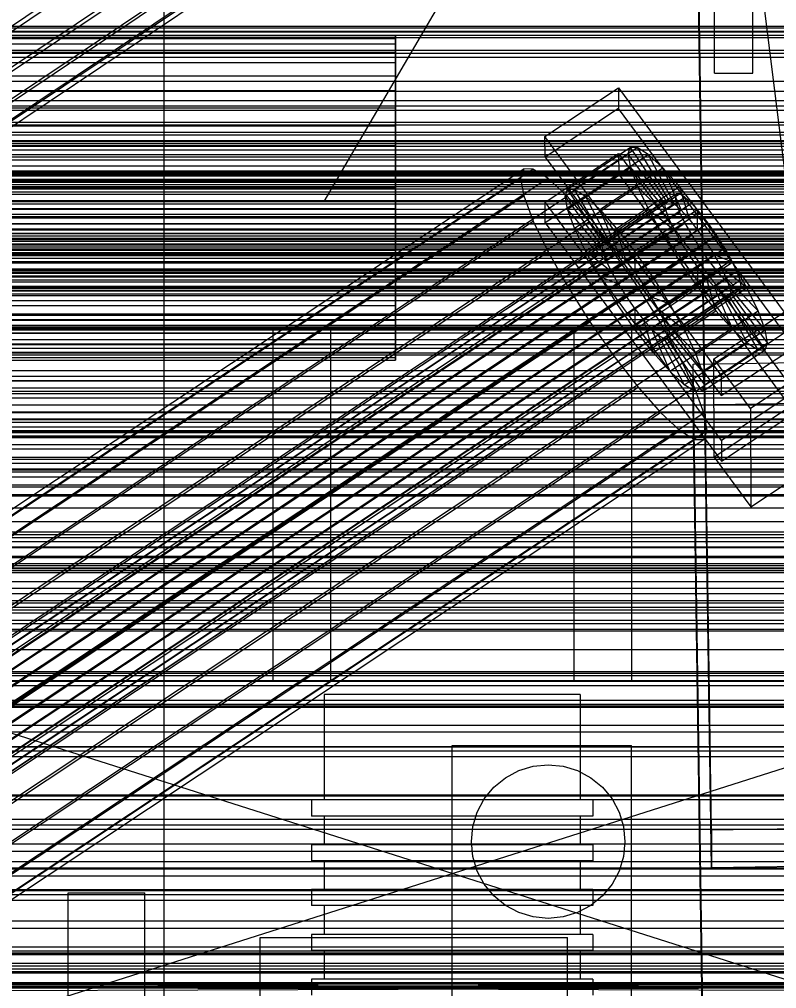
# Model space of a CAD drawing. Header units: millimetres. Extents: x -1970 to 59977, y -50268 to 6837.
# Drawn here: x 252.4 to 370.7, y -33803 to -33651.6 of the extents above; entities that cross this region are included whole.
import ezdxf

# ---------------------------------------------------------------- set-up
doc = ezdxf.new("R2010")
doc.units = ezdxf.units.MM
for name, color, linetype, lineweight in [('COTAS_O', 1, 'Continuous', 0), ('frontal_briquetadora', 7, 'Continuous', 0), ('frontal_C01', 7, 'Continuous', 0), ('frontal_C02', 7, 'Continuous', 0), ('frontal_C03', 7, 'Continuous', 0), ('frontal_dos-mix', 7, 'Continuous', 0), ('frontal_mezcladora', 7, 'Continuous', 0), ('frontal_secador', 7, 'Continuous', 0)]:
    doc.layers.add(name, color=color, linetype=linetype, lineweight=lineweight)
doc.dimstyles.new('R19_100', dxfattribs={"dimtxt": 250, "dimasz": 150, "dimexe": 150, "dimexo": 80, "dimgap": 100, "dimtad": 1, "dimtih": 1, "dimtoh": 1, "dimdsep": 46, "dimcen": 0.09, "dimadec": 0, "dimazin": 0, "dimtfac": 1, "dimtdec": 4, "dimtofl": 0, "dimtmove": 0, "dimatfit": 3, "dimfxl": 1, "dimtolj": 1, "dimtzin": 0, "dimarcsym": 0})

# ---------------------------------------------------------------- blocks, each defined once
blk = doc.blocks.new('*D39')
at = {"layer": 'COTAS_O', "color": 0, "lineweight": -2, "transparency": 16777216}
for p, q in [((-1725, -34320), (-1725, -33550)), ((1725, -34320), (1725, -33550)), ((-1575, -33700), (1575, -33700))]:
    blk.add_line(p, q, dxfattribs=at)
at = {"layer": 'COTAS_O', "color": 0, "transparency": 16777216}
for points in [[(-1575, -33675), (-1575, -33725), (-1725, -33700)], [(1575, -33675), (1575, -33725), (1725, -33700)]]:
    blk.add_solid(points, dxfattribs=at)
at = {"layer": 'Defpoints', "color": 0, "transparency": 16777216}
for p in [(1725, -33700), (-1725, -34400), (1725, -34400)]:
    blk.add_point(p, dxfattribs=at)

msp = doc.modelspace()

# ---------------------------------------------------------------- linework, layer by layer
at = {"layer": 'frontal_briquetadora'}
for p, q in [((292, -33700), (348, -33700)), ((292, -33700), (292, -33755)), ((339, -33700), (301, -33700)), ((301, -33700), (301, -33755)), ((339, -33700), (339, -33755)), ((348, -33700), (348, -33755)), ((430, -33820), (210, -33750)), ((210, -33750), (430, -33750)), ((430, -33750), (210, -33820)), ((348, -33755), (292, -33755)), ((339, -33755), (301, -33755)), ((301.981, -33757), (300, -33757)), ((300, -33757), (300, -33773.5)), ((307.53, -33757), (301.981, -33757)), ((315.55, -33757), (307.53, -33757)), ((324.45, -33757), (315.55, -33757)), ((332.47, -33757), (324.45, -33757)), ((338.019, -33757), (332.47, -33757)), ((340, -33757), (338.019, -33757)), ((340, -33757), (340, -33773.5)), ((300.179, -33773.5), (298, -33773.5)), ((298, -33773.5), (298, -33776)), ((301.981, -33773.5), (300, -33773.5)), ((306.283, -33773.5), (300.179, -33773.5)), ((307.53, -33773.5), (301.981, -33773.5)), ((315.105, -33773.5), (306.283, -33773.5)), ((315.55, -33773.5), (307.53, -33773.5)), ((324.895, -33773.5), (315.105, -33773.5)), ((324.45, -33773.5), (315.55, -33773.5)), ((332.47, -33773.5), (324.45, -33773.5)), ((333.717, -33773.5), (324.895, -33773.5)), ((338.019, -33773.5), (332.47, -33773.5)), ((339.821, -33773.5), (333.717, -33773.5)), ((340, -33773.5), (338.019, -33773.5)), ((342, -33773.5), (339.821, -33773.5)), ((342, -33773.5), (342, -33776)), ((300.179, -33776), (298, -33776)), ((301.981, -33776), (300, -33776)), ((300, -33776), (300, -33780.5)), ((306.283, -33776), (300.179, -33776)), ((307.53, -33776), (301.981, -33776)), ((315.105, -33776), (306.283, -33776)), ((315.55, -33776), (307.53, -33776)), ((324.895, -33776), (315.105, -33776)), ((324.45, -33776), (315.55, -33776)), ((332.47, -33776), (324.45, -33776)), ((333.717, -33776), (324.895, -33776)), ((338.019, -33776), (332.47, -33776)), ((339.821, -33776), (333.717, -33776)), ((340, -33776), (338.019, -33776)), ((342, -33776), (339.821, -33776)), ((340, -33776), (340, -33780.5)), ((300.179, -33780.5), (298, -33780.5)), ((298, -33780.5), (298, -33783)), ((301.981, -33780.5), (300, -33780.5)), ((306.283, -33780.5), (300.179, -33780.5)), ((307.53, -33780.5), (301.981, -33780.5)), ((315.105, -33780.5), (306.283, -33780.5)), ((315.55, -33780.5), (307.53, -33780.5)), ((324.895, -33780.5), (315.105, -33780.5)), ((324.45, -33780.5), (315.55, -33780.5)), ((332.47, -33780.5), (324.45, -33780.5)), ((333.717, -33780.5), (324.895, -33780.5)), ((338.019, -33780.5), (332.47, -33780.5)), ((339.821, -33780.5), (333.717, -33780.5)), ((340, -33780.5), (338.019, -33780.5)), ((342, -33780.5), (339.821, -33780.5)), ((342, -33780.5), (342, -33783)), ((300.179, -33783), (298, -33783)), ((301.981, -33783), (300, -33783)), ((300, -33783), (300, -33787.5)), ((306.283, -33783), (300.179, -33783)), ((307.53, -33783), (301.981, -33783)), ((315.105, -33783), (306.283, -33783)), ((315.55, -33783), (307.53, -33783)), ((324.895, -33783), (315.105, -33783)), ((324.45, -33783), (315.55, -33783)), ((332.47, -33783), (324.45, -33783)), ((333.717, -33783), (324.895, -33783)), ((338.019, -33783), (332.47, -33783)), ((339.821, -33783), (333.717, -33783)), ((340, -33783), (338.019, -33783)), ((342, -33783), (339.821, -33783)), ((340, -33783), (340, -33787.5)), ((300.179, -33787.5), (298, -33787.5)), ((298, -33787.5), (298, -33790)), ((301.981, -33787.5), (300, -33787.5)), ((306.283, -33787.5), (300.179, -33787.5)), ((307.53, -33787.5), (301.981, -33787.5)), ((315.105, -33787.5), (306.283, -33787.5)), ((315.55, -33787.5), (307.53, -33787.5)), ((324.895, -33787.5), (315.105, -33787.5)), ((324.45, -33787.5), (315.55, -33787.5)), ((332.47, -33787.5), (324.45, -33787.5)), ((333.717, -33787.5), (324.895, -33787.5)), ((338.019, -33787.5), (332.47, -33787.5)), ((339.821, -33787.5), (333.717, -33787.5)), ((340, -33787.5), (338.019, -33787.5)), ((342, -33787.5), (339.821, -33787.5)), ((342, -33787.5), (342, -33790)), ((260, -33788), (272, -33788)), ((260, -33852), (260, -33788)), ((272, -33852), (272, -33788)), ((300.179, -33790), (298, -33790)), ((301.981, -33790), (300, -33790)), ((300, -33790), (300, -33794.5)), ((306.283, -33790), (300.179, -33790)), ((307.53, -33790), (301.981, -33790)), ((315.105, -33790), (306.283, -33790)), ((315.55, -33790), (307.53, -33790)), ((324.895, -33790), (315.105, -33790)), ((324.45, -33790), (315.55, -33790)), ((332.47, -33790), (324.45, -33790)), ((333.717, -33790), (324.895, -33790)), ((338.019, -33790), (332.47, -33790)), ((339.821, -33790), (333.717, -33790)), ((340, -33790), (338.019, -33790)), ((342, -33790), (339.821, -33790)), ((340, -33790), (340, -33794.5)), ((290, -33795), (338, -33795)), ((290, -33845), (290, -33795)), ((300.179, -33794.5), (298, -33794.5)), ((298, -33794.5), (298, -33797)), ((301.981, -33794.5), (300, -33794.5)), ((306.283, -33794.5), (300.179, -33794.5)), ((307.53, -33794.5), (301.981, -33794.5)), ((315.105, -33794.5), (306.283, -33794.5)), ((315.55, -33794.5), (307.53, -33794.5)), ((324.895, -33794.5), (315.105, -33794.5)), ((324.45, -33794.5), (315.55, -33794.5)), ((332.47, -33794.5), (324.45, -33794.5)), ((333.717, -33794.5), (324.895, -33794.5)), ((338.019, -33794.5), (332.47, -33794.5)), ((339.821, -33794.5), (333.717, -33794.5)), ((338, -33845), (338, -33795)), ((340, -33794.5), (338.019, -33794.5)), ((342, -33794.5), (339.821, -33794.5)), ((342, -33794.5), (342, -33797)), ((300.179, -33797), (298, -33797)), ((301.981, -33797), (300, -33797)), ((300, -33797), (300, -33801.5)), ((306.283, -33797), (300.179, -33797)), ((307.53, -33797), (301.981, -33797)), ((315.105, -33797), (306.283, -33797)), ((315.55, -33797), (307.53, -33797)), ((324.895, -33797), (315.105, -33797)), ((324.45, -33797), (315.55, -33797)), ((332.47, -33797), (324.45, -33797)), ((333.717, -33797), (324.895, -33797)), ((338.019, -33797), (332.47, -33797)), ((339.821, -33797), (333.717, -33797)), ((340, -33797), (338.019, -33797)), ((342, -33797), (339.821, -33797)), ((340, -33797), (340, -33801.5)), ((300.179, -33801.5), (298, -33801.5)), ((298, -33801.5), (298, -33804)), ((301.981, -33801.5), (300, -33801.5)), ((306.283, -33801.5), (300.179, -33801.5)), ((307.53, -33801.5), (301.981, -33801.5)), ((315.105, -33801.5), (306.283, -33801.5)), ((315.55, -33801.5), (307.53, -33801.5)), ((324.895, -33801.5), (315.105, -33801.5)), ((324.45, -33801.5), (315.55, -33801.5)), ((332.47, -33801.5), (324.45, -33801.5)), ((333.717, -33801.5), (324.895, -33801.5)), ((338.019, -33801.5), (332.47, -33801.5)), ((339.821, -33801.5), (333.717, -33801.5)), ((340, -33801.5), (338.019, -33801.5)), ((342, -33801.5), (339.821, -33801.5)), ((342, -33801.5), (342, -33804)), ((430, -33802.05), (210, -33802.209)), ((430, -33802.05), (210, -33802.05)), ((430, -33802.209), (210, -33802.05)), ((430, -33802.209), (210, -33802.684)), ((430, -33802.209), (210, -33802.209)), ((430, -33802.684), (210, -33802.209)), ((430, -33802.684), (210, -33803.471)), ((430, -33802.684), (210, -33802.684)), ((430, -33803.471), (210, -33802.684))]:
    msp.add_line(p, q, dxfattribs=at)
at = {"layer": 'frontal_C01'}
for p, q in [((-311.15, -33654.12), (311.15, -33654.12)), ((-311.15, -33654.563), (311.15, -33654.563)), ((311.15, -33654.563), (311.15, -33654.12)), ((311.15, -33654.12), (311.15, -33655.405)), ((311.15, -33656.702), (311.15, -33654.563)), ((-311.15, -33655.405), (311.15, -33655.405)), ((311.15, -33655.405), (311.15, -33658.33)), ((-311.15, -33656.702), (311.15, -33656.702)), ((311.15, -33660.394), (311.15, -33656.702)), ((-311.15, -33658.33), (311.15, -33658.33)), ((311.15, -33658.33), (311.15, -33662.695)), ((-311.15, -33660.394), (311.15, -33660.394)), ((311.15, -33665.385), (311.15, -33660.394)), ((334.501, -33669.884), (345.969, -33662.272)), ((345.969, -33662.272), (345.981, -33665.474)), ((345.969, -33662.272), (373.501, -33699.511)), ((-311.15, -33662.695), (311.15, -33662.695)), ((311.15, -33662.695), (311.15, -33668.203)), ((-311.15, -33665.385), (311.15, -33665.385)), ((311.15, -33671.336), (311.15, -33665.385)), ((345.981, -33665.474), (334.513, -33673.085)), ((373.513, -33702.713), (345.981, -33665.474)), ((-311.15, -33668.203), (311.15, -33668.203)), ((311.15, -33668.203), (311.15, -33674.479)), ((-440, -33670.486), (440, -33670.486)), ((-440, -33670.643), (440, -33670.643)), ((-440, -33670.942), (440, -33670.942)), ((311.15, -33671.336), (-311.15, -33671.336)), ((311.15, -33677.841), (311.15, -33671.336)), ((334.513, -33673.085), (334.501, -33669.884)), ((362.033, -33707.123), (334.501, -33669.884)), ((-440, -33671.401), (440, -33671.401)), ((-440, -33671.978), (440, -33671.978)), ((-440, -33672.709), (440, -33672.709)), ((334.539, -33680.129), (346.008, -33672.517)), ((337.64, -33679.167), (347.47, -33672.642)), ((338.005, -33678.095), (347.835, -33671.57)), ((339.088, -33678.1), (348.918, -33671.576)), ((340.816, -33679.183), (350.645, -33672.658)), ((346.008, -33672.517), (346.02, -33675.719)), ((346.008, -33672.517), (373.539, -33709.756)), ((347.835, -33671.57), (347.47, -33672.642)), ((347.47, -33672.642), (353.205, -33680.401)), ((347.47, -33672.642), (347.847, -33674.719)), ((348.918, -33671.576), (347.835, -33671.57)), ((347.835, -33671.57), (353.378, -33679.893)), ((350.645, -33672.658), (348.918, -33671.576)), ((348.918, -33671.576), (353.892, -33679.895)), ((352.899, -33674.744), (350.645, -33672.658)), ((350.645, -33672.658), (354.71, -33680.408)), ((-440, -33673.525), (440, -33673.525)), ((334.513, -33673.085), (362.045, -33710.324)), ((-440, -33674.478), (440, -33674.478)), ((-440, -33675.477), (440, -33675.477)), ((-311.15, -33674.479), (311.15, -33674.479)), ((146.872, -33797.274), (331.181, -33674.943)), ((148.32, -33797.282), (332.629, -33674.95)), ((311.15, -33674.479), (311.15, -33681.095)), ((331.181, -33674.943), (330.692, -33676.376)), ((332.629, -33674.95), (331.181, -33674.943)), ((334.938, -33676.398), (332.629, -33674.95)), ((346.02, -33675.719), (334.551, -33683.331)), ((338.017, -33681.244), (347.847, -33674.719)), ((343.069, -33681.269), (352.899, -33674.744)), ((373.551, -33712.958), (346.02, -33675.719)), ((347.847, -33674.719), (353.384, -33681.384)), ((347.847, -33674.719), (348.941, -33677.659)), ((355.525, -33677.692), (352.899, -33674.744)), ((352.899, -33674.744), (355.777, -33681.396)), ((440, -33676.586), (-440, -33676.586)), ((146.383, -33798.708), (330.692, -33676.376)), ((150.629, -33798.729), (334.938, -33676.398)), ((330.692, -33676.376), (331.197, -33679.153)), ((337.95, -33679.186), (334.938, -33676.398)), ((-440, -33677.7), (440, -33677.7)), ((-440, -33678.891), (440, -33678.891)), ((-311.15, -33677.841), (311.15, -33677.841)), ((141.218, -33820.71), (355.017, -33678.805)), ((141.731, -33820.712), (355.53, -33678.808)), ((311.15, -33684.456), (311.15, -33677.841)), ((337.64, -33679.167), (338.005, -33678.095)), ((343.549, -33686.417), (338.005, -33678.095)), ((338.005, -33678.095), (339.088, -33678.1)), ((344.062, -33686.42), (339.088, -33678.1)), ((339.088, -33678.1), (340.816, -33679.183)), ((339.111, -33684.183), (348.941, -33677.659)), ((345.695, -33684.216), (355.525, -33677.692)), ((348.941, -33677.659), (353.902, -33682.777)), ((348.941, -33677.659), (350.678, -33681.261)), ((355.017, -33678.805), (354.844, -33679.313)), ((355.53, -33678.808), (355.017, -33678.805)), ((358.345, -33681.3), (355.525, -33677.692)), ((355.525, -33677.692), (357.021, -33682.792)), ((356.348, -33679.321), (355.53, -33678.808)), ((-440, -33680.045), (440, -33680.045)), ((141.045, -33821.218), (354.844, -33679.313)), ((141.224, -33822.201), (355.022, -33680.297)), ((142.549, -33821.225), (356.348, -33679.321)), ((143.617, -33822.213), (357.415, -33680.309)), ((146.887, -33801.484), (331.197, -33679.153)), ((153.641, -33801.518), (337.95, -33679.186)), ((331.197, -33679.153), (332.659, -33683.083)), ((334.551, -33683.331), (334.539, -33680.129)), ((362.071, -33717.368), (334.539, -33680.129)), ((343.376, -33686.925), (337.64, -33679.167)), ((338.017, -33681.244), (337.64, -33679.167)), ((341.461, -33683.127), (337.95, -33679.186)), ((344.88, -33686.932), (340.816, -33679.183)), ((340.816, -33679.183), (343.069, -33681.269)), ((353.205, -33680.401), (343.376, -33686.925)), ((353.378, -33679.893), (343.549, -33686.417)), ((353.892, -33679.895), (344.062, -33686.42)), ((354.71, -33680.408), (344.88, -33686.932)), ((353.205, -33680.401), (353.378, -33679.893)), ((353.384, -33681.384), (353.205, -33680.401)), ((353.378, -33679.893), (353.892, -33679.895)), ((353.892, -33679.895), (354.71, -33680.408)), ((354.71, -33680.408), (355.777, -33681.396)), ((354.844, -33679.313), (355.022, -33680.297)), ((355.022, -33680.297), (355.541, -33681.689)), ((357.415, -33680.309), (356.348, -33679.321)), ((358.659, -33681.705), (357.415, -33680.309)), ((-440, -33681.236), (440, -33681.236)), ((-311.15, -33681.095), (311.15, -33681.095)), ((141.742, -33823.594), (355.541, -33681.689)), ((144.861, -33823.609), (358.659, -33681.705)), ((311.15, -33681.095), (311.15, -33687.6)), ((343.554, -33687.909), (338.017, -33681.244)), ((339.111, -33684.183), (338.017, -33681.244)), ((340.848, -33687.786), (350.678, -33681.261)), ((345.947, -33687.921), (343.069, -33681.269)), ((343.069, -33681.269), (345.695, -33684.216)), ((353.384, -33681.384), (343.554, -33687.909)), ((355.777, -33681.396), (345.947, -33687.921)), ((358.345, -33681.3), (348.515, -33687.824)), ((350.678, -33681.261), (354.725, -33684.483)), ((350.678, -33681.261), (352.938, -33685.281)), ((353.902, -33682.777), (353.384, -33681.384)), ((355.541, -33681.689), (356.363, -33683.396)), ((355.777, -33681.396), (357.021, -33682.792)), ((358.357, -33684.501), (358.345, -33681.3)), ((361.166, -33685.322), (358.345, -33681.3)), ((359.995, -33683.414), (358.659, -33681.705)), ((-440, -33682.35), (440, -33682.35)), ((-440, -33683.459), (440, -33683.459)), ((142.565, -33825.3), (356.363, -33683.396)), ((359.995, -33683.414), (146.196, -33825.318)), ((148.35, -33805.414), (332.659, -33683.083)), ((157.152, -33805.458), (341.461, -33683.127)), ((332.659, -33683.083), (334.981, -33687.899)), ((334.551, -33683.331), (362.083, -33720.57)), ((345.231, -33687.95), (341.461, -33683.127)), ((353.902, -33682.777), (344.073, -33689.301)), ((357.021, -33682.792), (347.191, -33689.317)), ((354.725, -33684.483), (353.902, -33682.777)), ((356.363, -33683.396), (357.434, -33685.3)), ((357.021, -33682.792), (358.357, -33684.501)), ((361.332, -33685.319), (359.995, -33683.414)), ((-440, -33684.458), (440, -33684.458)), ((-311.15, -33684.456), (311.15, -33684.456)), ((311.15, -33690.732), (311.15, -33684.456)), ((344.073, -33689.301), (339.111, -33684.183)), ((340.848, -33687.786), (339.111, -33684.183)), ((354.725, -33684.483), (344.895, -33691.008)), ((347.191, -33689.317), (345.695, -33684.216)), ((345.695, -33684.216), (348.515, -33687.824)), ((348.527, -33691.026), (358.357, -33684.501)), ((355.796, -33686.387), (354.725, -33684.483)), ((358.357, -33684.501), (359.693, -33686.407)), ((-440, -33685.411), (440, -33685.411)), ((-440, -33686.227), (440, -33686.227)), ((143.635, -33827.204), (357.434, -33685.3)), ((147.533, -33827.224), (361.332, -33685.319)), ((343.108, -33691.805), (352.938, -33685.281)), ((343.549, -33686.417), (343.376, -33686.925)), ((344.062, -33686.42), (343.549, -33686.417)), ((344.88, -33686.932), (344.062, -33686.42)), ((355.796, -33686.387), (345.966, -33692.912)), ((359.693, -33686.407), (349.863, -33692.931)), ((351.336, -33691.846), (361.166, -33685.322)), ((352.938, -33685.281), (355.796, -33686.387)), ((352.938, -33685.281), (355.569, -33689.444)), ((357.042, -33688.359), (355.796, -33686.387)), ((357.434, -33685.3), (358.68, -33687.272)), ((361.166, -33685.322), (359.693, -33686.407)), ((359.693, -33686.407), (360.939, -33688.379)), ((363.797, -33689.485), (361.166, -33685.322)), ((362.578, -33687.291), (361.332, -33685.319)), ((-440, -33686.958), (440, -33686.958)), ((-440, -33687.534), (440, -33687.534)), ((-440, -33687.994), (440, -33687.994)), ((-311.15, -33687.6), (311.15, -33687.6)), ((144.881, -33829.176), (358.68, -33687.272)), ((148.779, -33829.196), (362.578, -33687.291)), ((150.672, -33810.23), (334.981, -33687.899)), ((345.231, -33687.95), (160.922, -33810.281)), ((311.15, -33687.6), (311.15, -33693.551)), ((334.981, -33687.899), (338.003, -33693.272)), ((344.895, -33691.008), (340.848, -33687.786)), ((343.108, -33691.805), (340.848, -33687.786)), ((343.376, -33686.925), (343.554, -33687.909)), ((343.554, -33687.909), (344.073, -33689.301)), ((345.947, -33687.921), (344.88, -33686.932)), ((349.002, -33693.327), (345.231, -33687.95)), ((347.191, -33689.317), (345.947, -33687.921)), ((348.515, -33687.824), (348.527, -33691.026)), ((348.515, -33687.824), (351.336, -33691.846)), ((358.68, -33687.272), (360.017, -33689.177)), ((363.648, -33689.195), (362.578, -33687.291)), ((-440, -33688.293), (440, -33688.293)), ((-440, -33688.449), (440, -33688.449)), ((146.218, -33831.082), (360.017, -33689.177)), ((149.85, -33831.1), (363.648, -33689.195)), ((344.073, -33689.301), (344.895, -33691.008)), ((345.739, -33695.968), (355.569, -33689.444)), ((348.527, -33691.026), (347.191, -33689.317)), ((357.042, -33688.359), (347.212, -33694.883)), ((360.939, -33688.379), (351.109, -33694.903)), ((353.967, -33696.009), (363.797, -33689.485)), ((355.569, -33689.444), (357.042, -33688.359)), ((355.569, -33689.444), (358.39, -33693.466)), ((358.378, -33690.264), (357.042, -33688.359)), ((360.017, -33689.177), (361.352, -33690.886)), ((363.797, -33689.485), (360.939, -33688.379)), ((360.939, -33688.379), (362.01, -33690.283)), ((364.471, -33690.902), (363.648, -33689.195)), ((366.057, -33693.504), (363.797, -33689.485)), ((-311.15, -33690.732), (311.15, -33690.732)), ((147.554, -33832.79), (361.352, -33690.886)), ((150.672, -33832.806), (364.471, -33690.902)), ((311.15, -33696.241), (311.15, -33690.732)), ((344.895, -33691.008), (345.966, -33692.912)), ((349.863, -33692.931), (348.527, -33691.026)), ((358.378, -33690.264), (348.548, -33696.789)), ((362.01, -33690.283), (352.18, -33696.807)), ((358.39, -33693.466), (358.378, -33690.264)), ((359.714, -33691.973), (358.378, -33690.264)), ((361.352, -33690.886), (362.596, -33692.282)), ((366.057, -33693.504), (362.01, -33690.283)), ((362.01, -33690.283), (362.833, -33691.989)), ((364.989, -33692.294), (364.471, -33690.902)), ((148.798, -33834.187), (362.596, -33692.282)), ((151.191, -33834.199), (364.989, -33692.294)), ((345.966, -33692.912), (343.108, -33691.805)), ((345.739, -33695.968), (343.108, -33691.805)), ((349.863, -33692.931), (351.336, -33691.846)), ((359.714, -33691.973), (349.884, -33698.498)), ((351.336, -33691.846), (353.967, -33696.009)), ((362.833, -33691.989), (353.003, -33698.513)), ((361.21, -33697.074), (359.714, -33691.973)), ((360.958, -33693.37), (359.714, -33691.973)), ((362.596, -33692.282), (363.664, -33693.27)), ((367.794, -33697.107), (362.833, -33691.989)), ((362.833, -33691.989), (363.351, -33693.382)), ((365.168, -33693.278), (364.989, -33692.294)), ((-311.15, -33693.551), (311.15, -33693.551)), ((149.865, -33835.175), (363.664, -33693.27)), ((150.683, -33835.688), (364.482, -33693.783)), ((151.196, -33835.69), (364.995, -33693.786)), ((151.369, -33835.182), (365.168, -33693.278)), ((153.694, -33815.604), (338.003, -33693.272)), ((164.693, -33815.658), (349.002, -33693.327)), ((311.15, -33693.551), (311.15, -33698.542)), ((338.003, -33693.272), (341.52, -33698.837)), ((345.966, -33692.912), (347.212, -33694.883)), ((348.56, -33699.991), (358.39, -33693.466)), ((352.519, -33698.892), (349.002, -33693.327)), ((351.109, -33694.903), (349.863, -33692.931)), ((360.958, -33693.37), (351.128, -33699.894)), ((363.351, -33693.382), (353.521, -33699.906)), ((356.228, -33700.029), (366.057, -33693.504)), ((358.39, -33693.466), (361.21, -33697.074)), ((363.836, -33700.021), (360.958, -33693.37)), ((362.025, -33694.358), (360.958, -33693.37)), ((368.888, -33700.047), (363.351, -33693.382)), ((363.351, -33693.382), (363.53, -33694.365)), ((363.664, -33693.27), (364.482, -33693.783)), ((364.482, -33693.783), (364.995, -33693.786)), ((364.995, -33693.786), (365.168, -33693.278)), ((367.794, -33697.107), (366.057, -33693.504)), ((347.212, -33694.883), (345.739, -33695.968)), ((347.212, -33694.883), (348.548, -33696.789)), ((352.18, -33696.807), (351.109, -33694.903)), ((351.109, -33694.903), (353.967, -33696.009)), ((362.025, -33694.358), (352.196, -33700.882)), ((362.843, -33694.871), (353.014, -33701.395)), ((363.357, -33694.873), (353.527, -33701.397)), ((363.53, -33694.365), (353.7, -33700.89)), ((366.09, -33702.108), (362.025, -33694.358)), ((362.843, -33694.871), (362.025, -33694.358)), ((367.817, -33703.19), (362.843, -33694.871)), ((363.357, -33694.873), (362.843, -33694.871)), ((363.53, -33694.365), (363.357, -33694.873)), ((368.9, -33703.196), (363.357, -33694.873)), ((369.265, -33702.123), (363.53, -33694.365)), ((-311.15, -33696.241), (311.15, -33696.241)), ((311.15, -33700.606), (311.15, -33696.241)), ((348.56, -33699.991), (345.739, -33695.968)), ((348.548, -33696.789), (348.56, -33699.991)), ((348.548, -33696.789), (349.884, -33698.498)), ((351.38, -33703.598), (361.21, -33697.074)), ((353.003, -33698.513), (352.18, -33696.807)), ((352.18, -33696.807), (356.228, -33700.029)), ((353.967, -33696.009), (356.228, -33700.029)), ((357.964, -33703.631), (367.794, -33697.107)), ((360.882, -33704.61), (372.35, -33696.999)), ((361.21, -33697.074), (363.836, -33700.021)), ((368.888, -33700.047), (367.794, -33697.107)), ((-311.15, -33698.542), (311.15, -33698.542)), ((311.15, -33698.542), (311.15, -33702.233)), ((349.884, -33698.498), (351.38, -33703.598)), ((349.884, -33698.498), (351.128, -33699.894)), ((353.521, -33699.906), (353.003, -33698.513)), ((353.003, -33698.513), (357.964, -33703.631)), ((157.211, -33821.169), (341.52, -33698.837)), ((168.21, -33821.223), (352.519, -33698.892)), ((341.52, -33698.837), (345.291, -33704.214)), ((351.38, -33703.598), (348.56, -33699.991)), ((351.128, -33699.894), (354.006, -33706.546)), ((351.128, -33699.894), (352.196, -33700.882)), ((355.541, -33704.266), (352.519, -33698.892)), ((353.7, -33700.89), (353.521, -33699.906)), ((353.521, -33699.906), (359.058, -33706.571)), ((354.006, -33706.546), (363.836, -33700.021)), ((356.228, -33700.029), (357.964, -33703.631)), ((359.058, -33706.571), (368.888, -33700.047)), ((373.501, -33699.511), (362.033, -33707.123)), ((363.836, -33700.021), (366.09, -33702.108)), ((369.265, -33702.123), (368.888, -33700.047)), ((-311.15, -33700.606), (311.15, -33700.606)), ((311.15, -33703.531), (311.15, -33700.606)), ((352.196, -33700.882), (356.26, -33708.632)), ((352.196, -33700.882), (353.014, -33701.395)), ((353.014, -33701.395), (357.987, -33709.715)), ((353.014, -33701.395), (353.527, -33701.397)), ((353.527, -33701.397), (353.7, -33700.89)), ((353.527, -33701.397), (359.07, -33709.72)), ((353.7, -33700.89), (359.436, -33708.648)), ((-311.15, -33702.233), (311.15, -33702.233)), ((311.15, -33702.233), (311.15, -33704.373)), ((356.26, -33708.632), (366.09, -33702.108)), ((359.436, -33708.648), (369.265, -33702.123)), ((362.045, -33710.324), (373.513, -33702.713)), ((366.09, -33702.108), (367.817, -33703.19)), ((368.9, -33703.196), (369.265, -33702.123)), ((-311.15, -33703.531), (311.15, -33703.531)), ((-311.15, -33704.373), (311.15, -33704.373)), ((160.982, -33826.546), (345.291, -33704.214)), ((171.232, -33826.597), (355.541, -33704.266)), ((311.15, -33704.816), (311.15, -33703.531)), ((311.15, -33704.373), (311.15, -33704.816)), ((345.291, -33704.214), (349.061, -33709.038)), ((354.006, -33706.546), (351.38, -33703.598)), ((357.863, -33709.081), (355.541, -33704.266)), ((357.964, -33703.631), (359.058, -33706.571)), ((357.987, -33709.715), (367.817, -33703.19)), ((359.07, -33709.72), (368.9, -33703.196)), ((360.939, -33719.979), (360.882, -33704.61)), ((366.618, -33712.369), (360.882, -33704.61)), ((367.817, -33703.19), (368.9, -33703.196)), ((-311.15, -33704.816), (311.15, -33704.816)), ((357.646, -33705.408), (375.644, -33705.166)), ((357.646, -33711.811), (357.646, -33705.408)), ((360.514, -33897.355), (357.646, -33705.408)), ((378.086, -33704.757), (366.618, -33712.369)), ((356.26, -33708.632), (354.006, -33706.546)), ((359.058, -33706.571), (359.436, -33708.648)), ((362.033, -33707.123), (362.045, -33710.324)), ((164.752, -33831.369), (349.061, -33709.038)), ((173.554, -33831.413), (357.863, -33709.081)), ((349.061, -33709.038), (352.572, -33712.978)), ((357.987, -33709.715), (356.26, -33708.632)), ((359.326, -33713.011), (357.863, -33709.081)), ((359.436, -33708.648), (359.07, -33709.72)), ((359.07, -33709.72), (357.987, -33709.715)), ((373.539, -33709.756), (362.071, -33717.368)), ((375.644, -33711.57), (357.646, -33711.811)), ((360.514, -33903.759), (357.646, -33711.811)), ((168.263, -33835.309), (352.572, -33712.978)), ((175.016, -33835.343), (359.326, -33713.011)), ((352.572, -33712.978), (355.584, -33715.767)), ((359.83, -33715.788), (359.326, -33713.011)), ((372.408, -33712.367), (360.939, -33719.979)), ((362.083, -33720.57), (373.551, -33712.958)), ((366.618, -33712.369), (366.675, -33727.737)), ((171.275, -33838.098), (355.584, -33715.767)), ((175.521, -33838.119), (359.83, -33715.788)), ((355.584, -33715.767), (357.893, -33717.214)), ((359.341, -33717.221), (359.83, -33715.788)), ((173.584, -33839.545), (357.893, -33717.214)), ((175.032, -33839.552), (359.341, -33717.221)), ((357.893, -33717.214), (359.341, -33717.221)), ((362.071, -33717.368), (362.083, -33720.57)), ((360.939, -33719.979), (366.675, -33727.737)), ((366.675, -33727.737), (378.143, -33720.125)), ((-450, -33797.635), (450, -33797.635))]:
    msp.add_line(p, q, dxfattribs=at)
at = {"layer": 'frontal_C02'}
for p, q in [((171.232, -33707.001), (355.541, -33583.517)), ((360.514, -33778.191), (357.646, -33584.424)), ((164.752, -33710.503), (349.061, -33587.019)), ((173.554, -33711.7), (357.863, -33588.216)), ((168.263, -33714.56), (352.572, -33591.076)), ((360.514, -33784.037), (357.646, -33590.27)), ((175.016, -33715.478), (359.326, -33591.994)), ((171.275, -33717.5), (355.584, -33594.016)), ((173.584, -33719.124), (357.893, -33595.64)), ((175.521, -33718.077), (359.83, -33594.593)), ((175.032, -33719.321), (359.341, -33595.837)), ((-425, -33772.681), (425, -33772.681)), ((378.512, -33777.948), (360.514, -33778.191)), ((360.514, -33778.191), (360.514, -33784.037)), ((425, -33784.157), (-425, -33784.157)), ((360.514, -33784.037), (378.512, -33783.793)), ((425, -33787.528), (-425, -33787.528)), ((-425, -33799.004), (425, -33799.004))]:
    msp.add_line(p, q, dxfattribs=at)
at = {"layer": 'frontal_C03'}
for p, q in [((-1250, -33652.647), (1250, -33652.647)), ((1250, -33652.938), (-1250, -33652.938)), ((-1250, -33653.444), (1250, -33653.444)), ((1250, -33653.591), (-1250, -33653.591)), ((-1250, -33654.029), (1250, -33654.029)), ((1250, -33654.473), (-1250, -33654.473)), ((-1500, -33656.859), (1500, -33656.859)), ((-1250, -33656.367), (1250, -33656.367)), ((-1250, -33657.496), (1250, -33657.496)), ((-1250, -33661.215), (1250, -33661.215)), ((-1250, -33662.812), (1250, -33662.812)), ((1250, -33664.279), (-1250, -33664.279)), ((1250, -33665.16), (-1250, -33665.16)), ((1250, -33665.814), (-1250, -33665.814)), ((-1250, -33667.659), (1250, -33667.659)), ((1250, -33668.121), (-1250, -33668.121)), ((-1250, -33669.178), (1250, -33669.178)), ((-1250, -33669.615), (1250, -33669.615)), ((1250, -33672.031), (-1250, -33672.031)), ((1250, -33673.088), (-1250, -33673.088)), ((-1268, -33675.632), (1268, -33675.632)), ((-1268, -33675.857), (1268, -33675.857)), ((-1250, -33675.259), (1250, -33675.259)), ((1250, -33675.395), (-1250, -33675.395)), ((-1268, -33676.021), (1268, -33676.021)), ((-1268, -33676.679), (1268, -33676.679)), ((-1268, -33676.996), (1268, -33676.996)), ((1250, -33676.049), (-1250, -33676.049)), ((1250, -33676.93), (-1250, -33676.93)), ((1250, -33677.44), (-1250, -33677.44)), ((-1268, -33678.042), (1268, -33678.042)), ((-1268, -33678.491), (1268, -33678.491)), ((-1268, -33679.855), (1268, -33679.855)), ((-1268, -33680.405), (1268, -33680.405)), ((-1268, -33681.992), (1268, -33681.992)), ((1268, -33682.606), (-1268, -33682.606)), ((-1268, -33684.309), (1268, -33684.309)), ((-1268, -33684.944), (1268, -33684.944)), ((-1250, -33683.498), (1250, -33683.498)), ((-1250, -33685.756), (1250, -33685.756)), ((-1268, -33686.648), (1268, -33686.648)), ((-1268, -33687.261), (1268, -33687.261)), ((1250, -33686.737), (-1250, -33686.737)), ((1250, -33687.618), (-1250, -33687.618)), ((-1268, -33688.849), (1268, -33688.849)), ((-1268, -33689.399), (1268, -33689.399)), ((1250, -33688.271), (-1250, -33688.271)), ((-1268, -33690.762), (1268, -33690.762)), ((1250, -33690.579), (-1250, -33690.579)), ((-1268, -33691.211), (1268, -33691.211)), ((-1268, -33692.257), (1268, -33692.257)), ((-1268, -33692.575), (1268, -33692.575)), ((-1250, -33691.636), (1250, -33691.636)), ((-1250, -33691.813), (1250, -33691.813)), ((-1268, -33693.233), (1268, -33693.233)), ((-1268, -33693.397), (1268, -33693.397)), ((-1268, -33693.621), (1268, -33693.621)), ((-1250, -33693.994), (1250, -33693.994)), ((1250, -33694.488), (-1250, -33694.488)), ((1250, -33695.546), (-1250, -33695.546)), ((1250, -33697.853), (-1250, -33697.853)), ((1250, -33698.506), (-1250, -33698.506)), ((1250, -33699.388), (-1250, -33699.388)), ((-1250, -33699.639), (1250, -33699.639)), ((-1250, -33701.595), (1250, -33701.595)), ((-1250, -33706.442), (1250, -33706.442)), ((-1250, -33708.038), (1250, -33708.038)), ((1250, -33709.194), (-1250, -33709.194)), ((1250, -33710.076), (-1250, -33710.076)), ((1250, -33710.729), (-1250, -33710.729)), ((-1250, -33711.758), (1250, -33711.758)), ((-1250, -33712.887), (1250, -33712.887)), ((1250, -33713.036), (-1250, -33713.036)), ((-1250, -33714.094), (1250, -33714.094)), ((-1250, -33715.225), (1250, -33715.225)), ((-1250, -33715.809), (1250, -33715.809)), ((-1250, -33716.607), (1250, -33716.607)), ((1250, -33716.946), (-1250, -33716.946)), ((1250, -33718.003), (-1250, -33718.003)), ((1250, -33720.311), (-1250, -33720.311)), ((1250, -33720.964), (-1250, -33720.964)), ((1250, -33721.845), (-1250, -33721.845)), ((1250, -33731.652), (-1250, -33731.652)), ((1250, -33732.533), (-1250, -33732.533)), ((1250, -33733.187), (-1250, -33733.187)), ((-1500, -33735.441), (1500, -33735.441)), ((1250, -33735.494), (-1250, -33735.494)), ((1530, -33737.417), (-1530, -33737.417)), ((-1250, -33736.551), (1250, -33736.551)), ((1250, -33739.403), (-1250, -33739.403)), ((1250, -33740.461), (-1250, -33740.461)), ((1530, -33742.417), (-1530, -33742.417)), ((1250, -33742.768), (-1250, -33742.768)), ((1250, -33743.422), (-1250, -33743.422)), ((1250, -33744.303), (-1250, -33744.303)), ((1500, -33746.85), (-1500, -33746.85)), ((1500, -33747.135), (-1500, -33747.135)), ((1250, -33754.109), (-1250, -33754.109)), ((1250, -33754.991), (-1250, -33754.991)), ((1250, -33755.644), (-1250, -33755.644)), ((-1500, -33758.543), (1500, -33758.543)), ((1250, -33757.952), (-1250, -33757.952)), ((-1250, -33759.009), (1250, -33759.009)), ((1250, -33761.861), (-1250, -33761.861)), ((1250, -33762.918), (-1250, -33762.918)), ((1250, -33765.226), (-1250, -33765.226)), ((1250, -33765.879), (-1250, -33765.879)), ((1250, -33766.761), (-1250, -33766.761)), ((1250, -33776.567), (-1250, -33776.567)), ((1250, -33777.448), (-1250, -33777.448)), ((1250, -33778.102), (-1250, -33778.102)), ((1250, -33780.409), (-1250, -33780.409)), ((-1250, -33781.467), (1250, -33781.467)), ((1250, -33784.319), (-1250, -33784.319)), ((1250, -33785.376), (-1250, -33785.376)), ((1250, -33787.683), (-1250, -33787.683)), ((1250, -33788.337), (-1250, -33788.337)), ((1250, -33789.218), (-1250, -33789.218)), ((1530, -33792.417), (-1530, -33792.417)), ((-1250, -33796.431), (1250, -33796.431)), ((1530, -33797.417), (-1530, -33797.417)), ((-1250, -33797.064), (1250, -33797.064)), ((-1250, -33797.528), (1250, -33797.528)), ((1250, -33799.025), (-1250, -33799.025)), ((-1250, -33799.383), (1250, -33799.383)), ((1250, -33799.906), (-1250, -33799.906)), ((-1250, -33800.28), (1250, -33800.28)), ((1250, -33800.56), (-1250, -33800.56)), ((1250, -33802.867), (-1250, -33802.867))]:
    msp.add_line(p, q, dxfattribs=at)
at = {"layer": 'frontal_dos-mix'}
for p, q in [((275, -35980), (275, -33282.5)), ((350, -33500), (375, -33700)), ((361, -33660), (361, -33540)), ((367, -33660), (367, -33540)), ((361, -33660), (367, -33660)), ((375, -33700), (125, -33700))]:
    msp.add_line(p, q, dxfattribs=at)
at = {"layer": 'frontal_mezcladora'}
for p, q in [((300, -33680), (575, -33210)), ((-300, -33680), (300, -33680)), ((-650, -33700), (650, -33700)), ((-650, -33730), (650, -33730)), ((-625, -33730), (625, -33730))]:
    msp.add_line(p, q, dxfattribs=at)
at = {"layer": 'frontal_secador'}
for p, q in [((-1250, -33676), (1250, -33676)), ((-1250, -33682), (1250, -33682)), ((-1250, -33685), (1250, -33685)), ((1250, -33686), (-1250, -33686)), ((-1250, -33686.659), (1250, -33686.659)), ((1250, -33689.659), (-1250, -33689.659)), ((-1250, -33691), (1250, -33691)), ((1250, -33694), (-1250, -33694)), ((-1250, -33694.728), (1250, -33694.728)), ((-1250, -33697.588), (1250, -33697.588)), ((1250, -33697.611), (-1250, -33697.611)), ((1250, -33697.728), (-1250, -33697.728)), ((-1250, -33699.387), (1250, -33699.387)), ((1250, -33699.918), (-1250, -33699.918)), ((-1250, -33700), (1250, -33700)), ((1250, -33700.588), (-1250, -33700.588)), ((1250, -33702.387), (-1250, -33702.387)), ((1250, -33703), (-1250, -33703)), ((-1250, -33703.65), (1250, -33703.65)), ((1250, -33704), (-1250, -33704)), ((1250, -33707.382), (-1250, -33707.382)), ((-1250, -33708), (1250, -33708)), ((1250, -33709.689), (-1250, -33709.689)), ((1250, -33714), (-1250, -33714)), ((1250, -33714.545), (-1250, -33714.545)), ((1250, -33716), (-1250, -33716)), ((1250, -33716.144), (-1250, -33716.144)), ((1250, -33716.709), (-1250, -33716.709)), ((1250, -33718.686), (-1250, -33718.686)), ((1250, -33720), (-1250, -33720)), ((1320, -33722), (-1320, -33722)), ((1320, -33722.273), (-1320, -33722.273)), ((1250, -33722), (-1250, -33722)), ((1320, -33723.072), (-1320, -33723.072)), ((1320, -33724.343), (-1320, -33724.343)), ((1250, -33724.651), (-1250, -33724.651)), ((1250, -33725.859), (-1250, -33725.859)), ((1320, -33726), (-1320, -33726)), ((-1250, -33726), (1250, -33726)), ((1320, -33727.929), (-1320, -33727.929)), ((-1320, -33730), (1320, -33730)), ((-1250, -33730), (1250, -33730)), ((1320, -33732.071), (-1320, -33732.071)), ((1320, -33734), (-1320, -33734)), ((1250, -33734.141), (-1250, -33734.141)), ((1320, -33735.657), (-1320, -33735.657)), ((1320, -33736.928), (-1320, -33736.928)), ((1320, -33737.727), (-1320, -33737.727)), ((1250, -33737.285), (-1250, -33737.285)), ((1320, -33738), (-1320, -33738)), ((1250, -33738), (-1250, -33738)), ((1250, -33741.314), (-1250, -33741.314)), ((1250, -33743.856), (-1250, -33743.856)), ((1250, -33745.455), (-1250, -33745.455)), ((1250, -33746), (-1250, -33746)), ((1360, -33753.5), (-1360, -33753.5)), ((1250, -33753.75), (-1250, -33753.75)), ((1360, -33754.863), (-1360, -33754.863)), ((1360, -33758.859), (-1360, -33758.859)), ((1360, -33765.216), (-1360, -33765.216)), ((320, -33765), (348, -33765)), ((320, -33865), (320, -33765)), ((348, -33865), (348, -33765)), ((330.408, -33768.913), (332.659, -33768.231)), ((332.659, -33768.231), (335, -33768)), ((335, -33768), (337.341, -33768.231)), ((337.341, -33768.231), (339.592, -33768.913)), ((328.333, -33770.022), (330.408, -33768.913)), ((339.592, -33768.913), (341.667, -33770.022)), ((326.515, -33771.515), (328.333, -33770.022)), ((341.667, -33770.022), (343.485, -33771.515)), ((325.022, -33773.333), (326.515, -33771.515)), ((343.485, -33771.515), (344.978, -33773.333)), ((1360, -33773.5), (-1360, -33773.5)), ((1250, -33772.924), (-1250, -33772.924)), ((323.913, -33775.408), (325.022, -33773.333)), ((344.978, -33773.333), (346.087, -33775.408)), ((323.231, -33777.659), (323.913, -33775.408)), ((346.087, -33775.408), (346.769, -33777.659)), ((323, -33780), (323.231, -33777.659)), ((346.769, -33777.659), (347, -33780)), ((323.231, -33782.341), (323, -33780)), ((347, -33780), (346.769, -33782.341)), ((1360, -33783.147), (-1360, -33783.147)), ((323.913, -33784.592), (323.231, -33782.341)), ((346.769, -33782.341), (346.087, -33784.592)), ((325.022, -33786.667), (323.913, -33784.592)), ((346.087, -33784.592), (344.978, -33786.667)), ((326.515, -33788.485), (325.022, -33786.667)), ((344.978, -33786.667), (343.485, -33788.485)), ((328.333, -33789.978), (326.515, -33788.485)), ((343.485, -33788.485), (341.667, -33789.978)), ((330.408, -33791.087), (328.333, -33789.978)), ((341.667, -33789.978), (339.592, -33791.087)), ((332.659, -33791.769), (330.408, -33791.087)), ((335, -33792), (332.659, -33791.769)), ((337.341, -33791.769), (335, -33792)), ((339.592, -33791.087), (337.341, -33791.769)), ((-1360, -33793.5), (1360, -33793.5)), ((-1250, -33793.5), (1250, -33793.5))]:
    msp.add_line(p, q, dxfattribs=at)

# ---------------------------------------------------------------- dimensions: what is measured, and where the dimension line sits
at = {"layer": 'COTAS_O'}
dim = msp.add_aligned_dim(p1=(-1725, -34400), p2=(1725, -34400), distance=700, text='<> O', dimstyle='R19_100', dxfattribs=at)
dim.commit()
dim.dimension.update_dxf_attribs({"geometry": '*D39', "text_midpoint": (0, -33700)})

doc.saveas('drawing.dxf')
